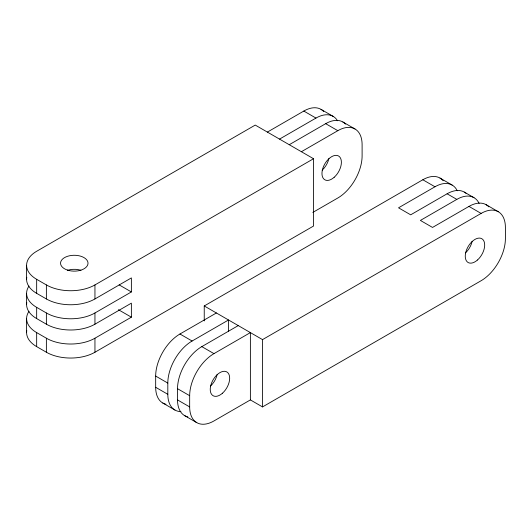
<?xml version="1.0" encoding="UTF-8"?>
<svg xmlns="http://www.w3.org/2000/svg" width="532" height="532" viewBox="0 0 532 532"><rect width="100%" height="100%" fill="white"/><g stroke="black" fill="none" stroke-linecap="round" stroke-linejoin="round"><path stroke-width="0.8" d="M267.39 132.089L303.819 111.055A34.347 19.83 -60 0 1 323.675 111.494M279.533 139.098L315.961 118.071A34.347 19.83 -60 0 1 337.534 120.777M289.248 144.711L325.677 123.677A34.347 19.83 -60 0 1 345.534 124.116M301.391 151.72L337.82 130.686A34.347 19.83 -60 0 1 362.106 144.711L362.106 155.929A34.347 19.83 -60 0 1 337.82 197.997L312.816 212.428M313.534 158.729L255.24 125.08L36.661 251.277A34.347 19.83 0 0 0 36.661 279.32L46.377 284.926A34.347 19.83 0 0 0 94.949 284.926L313.534 158.729L313.534 226.04L94.949 352.237A34.347 19.83 0 0 1 46.377 352.237L36.661 346.625A34.347 19.83 0 0 1 26.786 330.558M26.786 277.272A34.347 19.83 0 0 0 36.661 293.345L46.377 298.951A34.347 19.83 0 0 0 94.949 298.951L131.377 277.917L131.377 291.942L94.949 312.976A34.347 19.83 0 0 1 46.377 312.976L36.661 307.363A34.347 19.83 0 0 1 28.987 286.076M26.786 302.515A34.347 19.83 0 0 0 36.661 318.582L46.377 324.194A34.347 19.83 0 0 0 94.949 324.194L131.377 303.16L131.377 317.178L94.949 338.212A34.347 19.83 0 0 1 46.377 338.212L36.661 332.606A34.347 19.83 0 0 1 28.987 311.32M204.241 320.922L204.241 305.96L422.827 179.763A34.347 19.83 -60 0 1 443.149 180.727M165.977 404.273A34.347 19.83 -60 0 1 155.67 387.289L155.67 376.071A34.347 19.83 -60 0 1 179.956 334.003L216.384 312.976M457.241 190.775A34.347 19.83 -60 0 0 434.97 186.779L398.534 207.806L410.677 214.822L447.113 193.788A34.347 19.83 -60 0 1 465.966 193.269M180.94 411.628A34.347 19.83 -60 0 1 167.813 394.298L167.813 383.087A34.347 19.83 -60 0 1 192.099 341.019L228.527 319.985L228.527 331.616M187.836 416.895A34.347 19.83 -60 0 1 177.522 399.911L177.522 388.692A34.347 19.83 -60 0 1 201.814 346.625L238.243 325.591M479.099 203.39A34.347 19.83 -60 0 0 456.828 199.394L420.393 220.428L432.536 227.437L468.971 206.409A34.347 19.83 -60 0 1 488.828 206.842M189.671 406.92L189.671 395.702A34.347 19.83 -60 0 1 213.957 353.634L250.386 332.606L250.386 399.911L213.957 420.945A34.347 19.83 -60 0 1 189.671 406.92L177.522 399.911M204.241 305.96L262.529 339.615L481.114 213.418A34.347 19.83 -60 0 1 505.4 227.437L505.4 238.655A34.347 19.83 -60 0 1 481.114 280.723L262.529 406.92L250.386 399.911M320.989 109.353L333.132 116.368M342.847 121.974L354.99 128.983M439.997 178.06L452.14 185.076M464.283 192.085L473.999 197.691M486.142 204.707L498.284 211.716M303.819 111.055L315.961 118.071M325.677 123.677L337.82 130.686M422.827 179.763L434.97 186.779M447.113 193.788L456.828 199.394M468.971 206.409L481.114 213.418M119.148 284.879L131.377 291.942M179.956 334.003L192.099 341.019M201.814 346.625L213.957 353.634M118.423 309.704L131.377 317.178M155.67 376.071L167.813 383.087M177.522 388.692L189.671 395.702M155.67 387.289L167.813 394.298M162.779 403.017L174.922 410.026M184.637 415.632L196.78 422.647M262.529 339.615L262.529 406.92M94.949 284.926L94.949 298.951M94.949 312.976L94.949 324.194M94.949 338.212L94.949 352.237M46.377 284.926L46.377 298.951M46.377 312.976L46.377 324.194M46.377 338.212L46.377 352.237M36.661 279.32L36.661 293.345M36.661 307.363L36.661 318.582M36.661 332.606L36.661 346.625M26.6 265.295L26.6 279.32M26.6 293.345L26.6 304.563M26.6 318.582L26.6 332.606M472.163 241.302A13.739 7.933 -60 0 1 465.5 252.846M217.149 374.508A13.739 7.933 -60 0 1 210.486 386.059M328.869 158.569A13.739 7.933 -60 0 1 322.206 170.12M67.611 270.296A13.739 7.933 0 0 1 80.944 270.296M477.483 260.002A13.739 7.933 -60 0 0 481.839 238.722A13.739 7.933 -60 0 0 465.586 253.132A13.739 7.933 -60 0 0 477.483 260.002M222.469 393.208A13.739 7.933 -60 0 0 226.825 371.928A13.739 7.933 -60 0 0 210.572 386.338A13.739 7.933 -60 0 0 222.469 393.208M334.189 177.269A13.739 7.933 -60 0 0 338.545 155.989A13.739 7.933 -60 0 0 322.292 170.4A13.739 7.933 -60 0 0 334.189 177.269M67.411 270.076A13.739 7.933 0 0 0 88.019 263.207A13.739 7.933 0 0 0 67.411 256.338A13.739 7.933 0 0 0 67.411 270.076"/></g></svg>
